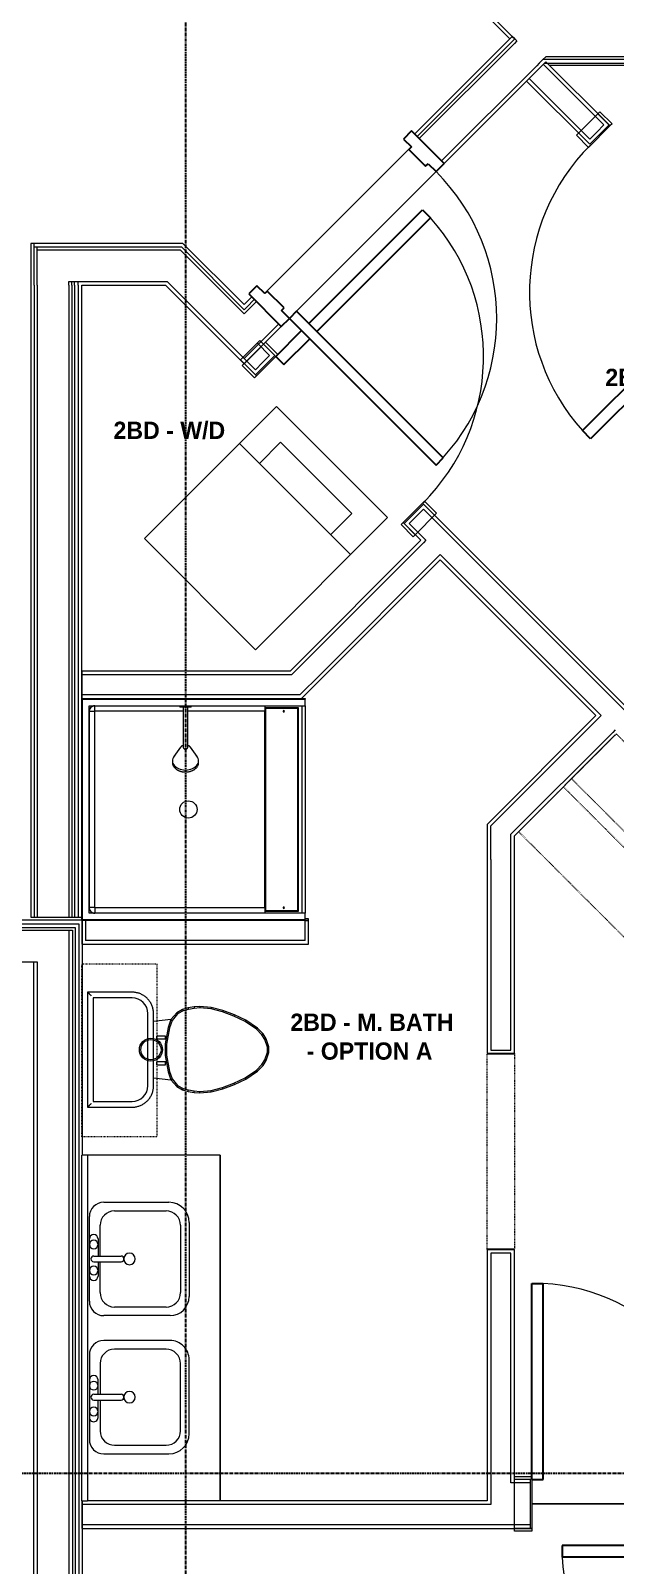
# Model space of a CAD drawing. Header units: inches. Extents: x -4093 to -1777, y 9773 to 12264.
# Drawn here: x -2527.2 to -2425.7, y 10151.2 to 10417.6 of the extents above; entities that cross this region are included whole.
import ezdxf

# ---------------------------------------------------------------- set-up
doc = ezdxf.new("R2010")
doc.units = ezdxf.units.IN
doc.header["$MEASUREMENT"] = 0
for name, pattern in [('Dash', [0.25, 0.125, -0.125]), ('Grid Line 1_2_', [0.875, 0.5, -0.125, 0.125, -0.125]), ('Overhead', [0.15625, 0.09375, -0.0625])]:
    doc.linetypes.add(name, pattern=pattern)
for name, color, linetype, lineweight in [('0-1', 7, 'Continuous', 5), ('0-2', 7, 'Continuous', 9), ('0-3', 8, 'Continuous', 9), ('A-AREA-IDEN', 2, 'Continuous', 9), ('A-DETL-MEDM-1', 10, 'Continuous', 30), ('A-DETL-MEDM-2', 33, 'Overhead', 9), ('A-DOOR-1', 7, 'Continuous', 9), ('A-DOOR-2', 10, 'Continuous', 30), ('A-DOOR-FRAM-1', 10, 'Continuous', 30), ('A-FLOR-1', 7, 'Continuous', 9), ('A-FLOR-2', 192, 'Continuous', 9), ('A-WALL-1', 7, 'Continuous', 9), ('A-WALL-2', 250, 'Continuous', 18), ('I-WALL-1', 7, 'Continuous', 9), ('P-SANR-FIXT-1', 7, 'Continuous', 9), ('Q-CASE-1', 7, 'Continuous', 9), ('Q-CASE-2', 7, 'Dash', 9), ('Q-CASE-HDLN-1', 7, 'Dash', 9), ('S-GRID-1', 1, 'Grid Line 1_2_', 30)]:
    doc.layers.add(name, color=color, linetype=linetype, lineweight=lineweight)
doc.styles.add('Century Gothic_B', font='GOTHICB.TTF', dxfattribs={"height": 3})

# ---------------------------------------------------------------- blocks, each defined once
blk = doc.blocks.new('Door-Opening - CLEAR OPENING - 34_ x 80_-3928451-BACKGROUND - 2ND FLOOR')
at = {"layer": 'A-DETL-MEDM-1'}
for p, q in [((-17.32, -2.38), (-17.32, 2.37)), ((16.68, 2.37), (16.68, -2.38))]:
    blk.add_line(p, q, dxfattribs=at)
at = {"layer": 'A-DETL-MEDM-2'}
for p, q in [((-17.32, 2.37), (16.68, 2.37)), ((16.68, -2.38), (-17.32, -2.38))]:
    blk.add_line(p, q, dxfattribs=at)
blk = doc.blocks.new('OD_CW_Closet - OD_CW_Closet-3810373-BACKGROUND - 2ND FLOOR')
at = {"layer": 'Q-CASE-HDLN-1'}
for p, q in [((87.24, 24), (0.74, 24)), ((0.74, 24), (0.74, 0)), ((87.24, 0), (87.24, 24)), ((0.74, 13), (87.24, 13)), ((0.74, 11), (87.24, 11)), ((0.74, 0), (87.24, 0))]:
    blk.add_line(p, q, dxfattribs=at)
blk = doc.blocks.new('SWING - SINGLE - FLUSH - SWING - FLUSH - 3-0 x 6-8 - PASSAGE-4346077-BACKGROUND - 2ND FLOOR')
at = {"layer": 'A-DOOR-1'}
for p, q in [((-21, 2.37), (-21, 2.87)), ((-21, 2.87), (-18, 2.87)), ((-18, 2.87), (-18, 2.37)), ((18, 2.37), (18, 2.87)), ((18, 2.87), (21, 2.87)), ((21, 2.87), (21, 2.37)), ((-21, 2.37), (-18, 2.37)), ((-21, -2.88), (-21, 2.37)), ((-18, 2.37), (-21, 2.37)), ((-18, 2.37), (-18, -2.88)), ((18, 2.37), (21, 2.37)), ((18, -2.88), (18, 2.37)), ((21, 2.37), (18, 2.37)), ((21, 2.37), (21, -2.88)), ((-18, -2.88), (-21, -2.88)), ((21, -2.88), (18, -2.88))]:
    blk.add_line(p, q, dxfattribs=at)
blk.add_arc((18, -2.38), 36.07, 180, 266.8211, dxfattribs=at)
at = {"layer": 'A-DOOR-2'}
for p, q in [((16, -2.38), (16, -8.73)), ((18, -2.38), (16, -2.38)), ((18, -2.38), (18, -8.73)), ((16, -10.48), (16, -38.39)), ((18, -10.48), (18, -38.39)), ((18, -38.39), (16, -38.39))]:
    blk.add_line(p, q, dxfattribs=at)
blk = doc.blocks.new('SWING - SINGLE - FLUSH - SWING - FLUSH - 2-10 x 6-8 - PRIVACY-4346078-BACKGROUND - 2ND FLOOR')
at = {"layer": 'A-DOOR-1'}
for p, q in [((-20, 4.25), (-20, 4.75)), ((-20, 4.75), (-17, 4.75)), ((-20, 4.25), (-17, 4.25)), ((-20, -4.75), (-20, 4.25)), ((-17, 4.25), (-20, 4.25)), ((-17, 4.75), (-17, 4.25)), ((-17, 4.25), (-17, -4.75)), ((17, 4.25), (17, 4.75)), ((17, 4.75), (20, 4.75)), ((17, 4.25), (20, 4.25)), ((17, -4.75), (17, 4.25)), ((20, 4.25), (17, 4.25)), ((20, 4.75), (20, 4.25)), ((20, 4.25), (20, -4.75)), ((-17, -4.75), (-20, -4.75)), ((20, -4.75), (17, -4.75))]:
    blk.add_line(p, q, dxfattribs=at)
blk.add_arc((17, -4.25), 34.07, 180, 266.6343, dxfattribs=at)
at = {"layer": 'A-DOOR-2'}
for p, q in [((15, -4.25), (15, -38.26)), ((17, -4.25), (15, -4.25)), ((17, -4.25), (17, -38.26)), ((17, -38.26), (15, -38.26))]:
    blk.add_line(p, q, dxfattribs=at)
blk = doc.blocks.new('M_Sink Vanity-Square - 500 x 440mm-1372835-BACKGROUND - 2ND FLOOR')
at = {"layer": 'P-SANR-FIXT-1'}
for p, q in [((-5.72, 10.23), (7.14, 10.23)), ((-5.22, 8.73), (6.46, 8.73)), ((-9.22, -4.59), (-9.22, 6.73)), ((-7.72, -2.72), (-7.72, 6.23)), ((8.96, 6.23), (8.96, -2.72)), ((10.46, 6.91), (10.46, -4.59)), ((0.12, -6.33), (0.12, -1.59)), ((1.12, -6.33), (1.12, -1.59)), ((0.12, -5.22), (-5.22, -5.22)), ((6.46, -5.22), (1.12, -5.22)), ((7.96, -7.09), (-6.72, -7.09)), ((-2.88, -5.59), (0.12, -5.59)), ((3.62, -7.09), (-2.88, -7.09)), ((1.12, -5.59), (3.62, -5.59))]:
    blk.add_line(p, q, dxfattribs=at)
for centre, radius, start, end in [((-5.72, 6.73), 3.5, 90, 180), ((-5.22, 6.23), 2.5, 90, 180), ((6.46, 6.23), 2.5, 360, 90), ((7.14, 6.91), 3.32, 360, 90), ((0.62, -0.13), 1, 360, 180), ((0.62, -0.13), 1, 180, 0), ((0.62, -1.59), 0.5, 360, 180), ((-6.72, -4.59), 2.5, 180, 270), ((-5.22, -2.72), 2.5, 180, 270), ((6.46, -2.72), 2.5, 270, 360), ((7.96, -4.59), 2.5, 270, 0), ((-2.88, -6.34), 0.75, 90, 270), ((-1.88, -6.34), 0.75, 360, 180), ((-1.88, -6.34), 0.75, 180, 0), ((0.62, -6.33), 0.5, 180, 0), ((2.62, -6.34), 0.75, 0, 180), ((2.62, -6.34), 0.75, 180, 0), ((3.62, -6.34), 0.75, 270, 90)]:
    blk.add_arc(centre, radius, start, end, dxfattribs=at)
blk = doc.blocks.new('Toilet-Domestic-3D - Toilet-Domestic-3D-V35-BACKGROUND - 2ND FLOOR')
at = {"layer": 'P-SANR-FIXT-1'}
for p, q in [((-9.98, 19.48), (-9.98, 11.75)), ((9.98, 19.48), (-9.98, 19.48)), ((-9.86, 19.36), (-9.98, 19.48)), ((9.98, 19.48), (9.86, 19.36)), ((9.98, 11.75), (9.98, 19.48)), ((9, 18.5), (-9, 18.5)), ((-9, 18.5), (-9, 11.75)), ((-9, 18.5), (-9, 11.75)), ((9, 18.5), (-9, 18.5)), ((9, 11.75), (9, 18.5)), ((9, 11.75), (9, 18.5)), ((-6.25, 9), (6.25, 9)), ((-6.25, 9), (6.25, 9)), ((-6.25, 8.02), (6.25, 8.02)), ((-4.86, 8.02), (-5.21, 5)), ((5.21, 5), (4.86, 8.02)), ((-3.84, 5.5), (-5.21, 5)), ((-1, 6), (-3.84, 5.5)), ((-3.84, 5.5), (-3.77, 5.26)), ((-0.98, 5.75), (-3.77, 5.26)), ((-1, 6), (-0.98, 5.75)), ((1, 6), (-1, 6)), ((0.98, 5.75), (-0.98, 5.75)), ((1, 6), (0.98, 5.75)), ((3.77, 5.26), (0.98, 5.75)), ((3.84, 5.5), (1, 6)), ((3.84, 5.5), (3.77, 5.26)), ((5.21, 5), (3.84, 5.5)), ((-6.97, 3), (-7.24, 2)), ((-6.73, 2.9), (-6.99, 1.95)), ((-6.4, 4), (-6.97, 3)), ((-6.97, 3), (-6.73, 2.9)), ((-6.21, 3.84), (-6.73, 2.9)), ((-5.21, 5), (-6.4, 4)), ((-6.21, 3.84), (-6.4, 4)), ((-5.08, 4.78), (-6.21, 3.84)), ((-5.21, 5), (-5.08, 4.78)), ((-3.77, 5.26), (-5.08, 4.78)), ((5.08, 4.78), (3.77, 5.26)), ((5.21, 5), (5.08, 4.78)), ((6.21, 3.84), (5.08, 4.78)), ((6.4, 4), (5.21, 5)), ((6.4, 4), (6.21, 3.84)), ((6.73, 2.9), (6.21, 3.84)), ((6.97, 3), (6.4, 4)), ((6.97, 3), (6.73, 2.9)), ((6.99, 1.95), (6.73, 2.9)), ((7.24, 2), (6.97, 3)), ((-7.41, 1), (-7.5, 0)), ((-7.24, 2), (-7.41, 1)), ((-7.41, 1), (-7.16, 0.96)), ((-7.16, 0.96), (-7.25, 0)), ((-7.24, 2), (-6.99, 1.95)), ((-6.99, 1.95), (-7.16, 0.96)), ((7.24, 2), (6.99, 1.95)), ((7.16, 0.96), (6.99, 1.95)), ((7.41, 1), (7.16, 0.96)), ((7.25, 0), (7.16, 0.96)), ((7.41, 1), (7.24, 2)), ((7.5, 0), (7.25, 0)), ((7.5, 0), (7.41, 1)), ((-7.5, 0), (-7.25, 0)), ((-7.5, 0), (-7.33, -1.99)), ((-7.33, -1.99), (-7.08, -1.95)), ((-7.33, -1.99), (-6.79, -4)), ((-7.25, 0), (-7.08, -1.95)), ((-7.08, -1.95), (-6.55, -3.92)), ((6.55, -3.92), (7.08, -1.95)), ((6.79, -4), (7.33, -1.99)), ((7.08, -1.95), (7.25, 0)), ((7.33, -1.99), (7.08, -1.95)), ((7.33, -1.99), (7.5, 0)), ((-6.79, -4), (-6.55, -3.92)), ((-6.79, -4), (-6.06, -6)), ((-6.55, -3.92), (-5.83, -5.9)), ((5.83, -5.9), (6.55, -3.92)), ((6.06, -6), (6.79, -4)), ((6.79, -4), (6.55, -3.92)), ((-6.06, -6), (-5.83, -5.9)), ((-6.06, -6), (-5.13, -8)), ((-5.83, -5.9), (-4.91, -7.88)), ((-5.13, -8), (-4.91, -7.88)), ((-4.91, -7.88), (-3.55, -9.84)), ((3.55, -9.84), (4.91, -7.88)), ((4.91, -7.88), (5.83, -5.9)), ((5.13, -8), (4.91, -7.88)), ((5.13, -8), (6.06, -6)), ((6.06, -6), (5.83, -5.9)), ((-5.13, -8), (-3.74, -10)), ((-3.74, -10), (-3.55, -9.84)), ((-3.74, -10), (-2.74, -11)), ((-3.55, -9.84), (-2.59, -10.8)), ((2.59, -10.8), (3.55, -9.84)), ((2.74, -11), (3.74, -10)), ((3.74, -10), (3.55, -9.84)), ((3.74, -10), (5.13, -8)), ((-2.74, -11), (-2.59, -10.8)), ((-2.74, -11), (-1.87, -11.5)), ((-2.59, -10.8), (-1.77, -11.27)), ((-1.87, -11.5), (-1.77, -11.27)), ((-1.87, -11.5), (-0.5, -12)), ((-1.77, -11.27), (-0.46, -11.75)), ((-0.5, -12), (-0.46, -11.75)), ((-0.5, -12), (0.5, -12)), ((-0.46, -11.75), (0.46, -11.75)), ((0.46, -11.75), (1.77, -11.27)), ((0.5, -12), (0.46, -11.75)), ((0.5, -12), (1.87, -11.5)), ((1.77, -11.27), (2.59, -10.8)), ((1.87, -11.5), (1.77, -11.27)), ((1.87, -11.5), (2.74, -11)), ((2.74, -11), (2.59, -10.8))]:
    blk.add_line(p, q, dxfattribs=at)
at = {"layer": 'P-SANR-FIXT-1', "flags": 128}
for points in [[(-9.98, 11.75), (-9.97, 11.6), (-9.97, 11.45), (-9.95, 11.3), (-9.93, 11.16), (-9.9, 11.01), (-9.87, 10.86), (-9.83, 10.72), (-9.79, 10.58), (-9.74, 10.44), (-9.68, 10.3), (-9.62, 10.16), (-9.56, 10.03), (-9.48, 9.9), (-9.41, 9.77), (-9.33, 9.65), (-9.24, 9.52), (-9.15, 9.41), (-9.05, 9.29), (-8.95, 9.18), (-8.85, 9.08), (-8.74, 8.97), (-8.62, 8.88), (-8.51, 8.78), (-8.39, 8.7), (-8.26, 8.61), (-8.14, 8.54), (-8.01, 8.46), (-7.87, 8.4), (-7.74, 8.33), (-7.6, 8.28), (-7.46, 8.22), (-7.32, 8.18), (-7.17, 8.14), (-7.03, 8.11), (-6.88, 8.08), (-6.74, 8.05), (-6.59, 8.04), (-6.44, 8.03), (-6.29, 8.02), (-6.25, 8.02)], [(6.25, 8.02), (6.4, 8.03), (6.55, 8.03), (6.7, 8.05), (6.84, 8.07), (6.99, 8.1), (7.14, 8.13), (7.28, 8.17), (7.42, 8.21), (7.56, 8.26), (7.7, 8.32), (7.84, 8.38), (7.97, 8.44), (8.1, 8.52), (8.23, 8.59), (8.35, 8.67), (8.48, 8.76), (8.59, 8.85), (8.71, 8.95), (8.82, 9.05), (8.92, 9.15), (9.03, 9.26), (9.12, 9.38), (9.22, 9.49), (9.3, 9.61), (9.39, 9.74), (9.46, 9.86), (9.54, 9.99), (9.6, 10.13), (9.67, 10.26), (9.72, 10.4), (9.78, 10.54), (9.82, 10.68), (9.86, 10.83), (9.89, 10.97), (9.92, 11.12), (9.95, 11.26), (9.96, 11.41), (9.97, 11.56), (9.98, 11.71), (9.98, 11.75)]]:
    blk.add_lwpolyline(points, dxfattribs=at)
at = {"layer": 'P-SANR-FIXT-1'}
for radius in [2, 1.75]:
    blk.add_circle((0, 8.48), radius, dxfattribs=at)
for centre, start, end in [((-6.25, 11.75), 180, 270), ((-6.25, 11.75), 180, 270), ((6.25, 11.75), 270, 360), ((6.25, 11.75), 270, 360)]:
    blk.add_arc(centre, 2.75, start, end, dxfattribs=at)
for points in [[(-9.98, 19.48), (-9.98, 19.48), (-9.98, 19.48), (-9.98, 19.48)], [(9.98, 19.48), (9.98, 19.48), (9.98, 19.48), (9.98, 19.48)]]:
    blk.add_open_spline(points, degree=3, dxfattribs=at)
for points, knots in [([(-9.37, 18.87), (-9.41, 18.91), (-9.47, 18.97), (-9.55, 19.05), (-9.6, 19.1), (-9.66, 19.16), (-9.71, 19.21), (-9.75, 19.25), (-9.78, 19.28), (-9.8, 19.3), (-9.82, 19.32), (-9.85, 19.35), (-9.86, 19.36), (-9.86, 19.36)], [0, 0, 0, 0, 0.166667, 0.25, 0.333333, 0.416667, 0.5, 0.583333, 0.666667, 0.708333, 0.75, 0.833333, 1, 1, 1, 1]), ([(9.86, 19.36), (9.86, 19.36), (9.85, 19.35), (9.82, 19.32), (9.8, 19.3), (9.78, 19.28), (9.75, 19.25), (9.71, 19.21), (9.66, 19.16), (9.6, 19.1), (9.55, 19.05), (9.47, 18.97), (9.41, 18.91), (9.37, 18.87)], [-1, -1, -1, -1, -0.833333, -0.75, -0.708333, -0.666667, -0.583333, -0.5, -0.416667, -0.333333, -0.25, -0.166667, 0, 0, 0, 0])]:
    blk.add_open_spline(points, degree=3, knots=knots, dxfattribs=at)
blk = doc.blocks.new('Bath Vanity - Bath Vanity 60_-3668790-BACKGROUND - 2ND FLOOR')
at = {"layer": 'Q-CASE-1'}
for p, q in [((30.74, 24), (-29.26, 24)), ((-29.26, 24), (-29.26, 1))]:
    blk.add_line(p, q, dxfattribs=at)
blk = doc.blocks.new('BATHROOM MIRROR - BATHROOM MIRROR  60_-3802719-BACKGROUND - 2ND FLOOR')
at = {"layer": 'Q-CASE-1'}
for p, q in [((-29.26, -23), (30.74, -23)), ((-29.26, -23), (-29.26, -24)), ((30.74, -24), (30.74, -23)), ((30.74, -24), (-29.26, -24))]:
    blk.add_line(p, q, dxfattribs=at)
blk = doc.blocks.new('300 Series Wall Hung Cabinet_326 - 30_-2909953-BACKGROUND - 2ND FLOOR')
at = {"layer": 'Q-CASE-1'}
for p, q in [((-2.01, 14.69), (-2.5, 14.69)), ((-2.5, 14.69), (-2.5, 13.19)), ((-2.01, 13.19), (-2.01, 14.69)), ((2.49, 14.69), (2, 14.69)), ((2, 14.69), (2, 13.19)), ((2.49, 13.19), (2.49, 14.69)), ((-2.01, 13.19), (-2.5, 13.19)), ((2.49, 13.19), (2, 13.19))]:
    blk.add_line(p, q, dxfattribs=at)
at = {"layer": 'Q-CASE-2'}
for p, q in [((-15, 0.19), (-15, 13.19)), ((-15, 13.19), (15, 13.19)), ((15, 13.19), (15, 0.19)), ((15, 0.19), (-15, 0.19))]:
    blk.add_line(p, q, dxfattribs=at)
blk = doc.blocks.new('M_Sink Vanity-Square - 500 x 440mm-1352614-BACKGROUND - 2ND FLOOR')
at = {"layer": 'P-SANR-FIXT-1'}
for p, q in [((7.96, 7.09), (-6.72, 7.09)), ((3.62, 7.09), (-2.88, 7.09)), ((-2.88, 5.59), (0.12, 5.59)), ((0.12, 6.33), (0.12, 1.59)), ((1.12, 6.33), (1.12, 1.59)), ((1.12, 5.59), (3.62, 5.59)), ((-9.22, 4.59), (-9.22, -6.73)), ((-7.72, 2.72), (-7.72, -6.23)), ((0.12, 5.22), (-5.22, 5.22)), ((6.46, 5.22), (1.12, 5.22)), ((8.96, -6.23), (8.96, 2.72)), ((10.46, -6.91), (10.46, 4.59)), ((-5.72, -10.23), (7.14, -10.23)), ((-5.22, -8.73), (6.46, -8.73))]:
    blk.add_line(p, q, dxfattribs=at)
for centre, radius, start, end in [((-6.72, 4.59), 2.5, 90, 180), ((-2.88, 6.34), 0.75, 90, 270), ((-1.88, 6.34), 0.75, 360, 180), ((-1.88, 6.34), 0.75, 180, 0), ((0.62, 6.33), 0.5, 360, 180), ((2.62, 6.34), 0.75, 360, 180), ((2.62, 6.34), 0.75, 180, 360), ((3.62, 6.34), 0.75, 270, 90), ((7.96, 4.59), 2.5, 360, 90), ((-5.22, 2.72), 2.5, 90, 180), ((6.46, 2.72), 2.5, 0, 90), ((0.62, 0.13), 1, 360, 180), ((0.62, 0.13), 1, 180, 0), ((0.62, 1.59), 0.5, 180, 0), ((-5.72, -6.73), 3.5, 180, 270), ((-5.22, -6.23), 2.5, 180, 270), ((6.46, -6.23), 2.5, 270, 0), ((7.14, -6.91), 3.32, 270, 0)]:
    blk.add_arc(centre, radius, start, end, dxfattribs=at)
blk = doc.blocks.new('Stacked Washer and Dryer - 26_x25_ - Private-1352637-BACKGROUND - 2ND FLOOR')
at = {"layer": 'P-SANR-FIXT-1'}
for p, q in [((0, 13.625), (32.4375, 13.625)), ((0, 13.625), (0, -13.625)), ((23.34375, 13.625), (23.34375, -13.625)), ((32.4375, 13.625), (32.4375, -13.625)), ((23.34375, 8.75), (28.53125, 8.75)), ((28.53125, 8.75), (28.53125, -8.75)), ((28.53125, -8.75), (23.34375, -8.75)), ((32.4375, -13.625), (0, -13.625))]:
    blk.add_line(p, q, dxfattribs=at)
blk = doc.blocks.new('SWING - SINGLE - FLUSH - SWING - FLUSH - 3-0 x 6-8 - PASSAGE-4346075-BACKGROUND - 2ND FLOOR')
at = {"layer": 'A-DOOR-1'}
for p, q in [((-21, 2.37), (-21, 2.87)), ((-21, 2.87), (-18, 2.87)), ((-18, 2.87), (-18, 2.37)), ((18, 2.37), (18, 2.87)), ((18, 2.87), (21, 2.87)), ((21, 2.87), (21, 2.37)), ((-21, 2.37), (-18, 2.37)), ((-21, -2.88), (-21, 2.37)), ((-18, 2.37), (-21, 2.37)), ((-18, 2.37), (-18, -2.88)), ((18, 2.37), (21, 2.37)), ((18, -2.88), (18, 2.37)), ((21, 2.37), (18, 2.37)), ((21, 2.37), (21, -2.88)), ((-18, -2.88), (-21, -2.88)), ((21, -2.88), (18, -2.88))]:
    blk.add_line(p, q, dxfattribs=at)
blk.add_arc((18, -2.38), 36.07, 180, 266.8211, dxfattribs=at)
at = {"layer": 'A-DOOR-2'}
for p, q in [((16, -2.38), (16, -38.39)), ((18, -2.38), (16, -2.38)), ((18, -2.38), (18, -38.39)), ((18, -38.39), (16, -38.39))]:
    blk.add_line(p, q, dxfattribs=at)
blk = doc.blocks.new('SWING - SINGLE - FLUSH - SWING - FLUSH - 2-10 x 6-8 - PRIVACY-4346066-BACKGROUND - 2ND FLOOR')
at = {"layer": 'A-DOOR-1'}
for p, q in [((-17, 2.87), (-20, 2.87)), ((-20, 2.87), (-20, -2.38)), ((-17, -2.38), (-17, 2.87)), ((20, 2.87), (17, 2.87)), ((17, 2.87), (17, -2.38)), ((20, -2.38), (20, 2.87)), ((-20, -2.38), (-17, -2.38)), ((-17, -2.38), (-20, -2.38)), ((-20, -2.38), (-20, -2.88)), ((-17, -2.88), (-17, -2.38)), ((17, -2.38), (20, -2.38)), ((20, -2.38), (17, -2.38)), ((17, -2.38), (17, -2.88)), ((20, -2.88), (20, -2.38)), ((-20, -2.88), (-17, -2.88)), ((17, -2.88), (20, -2.88))]:
    blk.add_line(p, q, dxfattribs=at)
blk.add_arc((17, 2.37), 34.07, 93.3657, 180, dxfattribs=at)
at = {"layer": 'A-DOOR-2'}
for p, q in [((15, 2.37), (15, 36.38)), ((17, 36.38), (15, 36.38)), ((17, 2.37), (17, 36.38)), ((17, 2.37), (15, 2.37))]:
    blk.add_line(p, q, dxfattribs=at)
blk = doc.blocks.new('The Shower - The Shower-4050272-BACKGROUND - 2ND FLOOR')
at = {"layer": 'P-SANR-FIXT-1'}
for p, q in [((0, -0.5), (38.5, -0.5)), ((0, -39.25), (0, -0.5)), ((0.12, -39.25), (0.12, -0.63)), ((0.12, -0.63), (38.38, -0.63)), ((1.25, -39.25), (1.25, -1.75)), ((1.25, -1.75), (37.25, -1.75)), ((1.3, -2.43), (1.28, -2.51)), ((1.38, -2.26), (1.37, -2.28)), ((1.42, -2.2), (1.4, -2.23)), ((1.58, -2.01), (1.51, -2.08)), ((1.73, -1.9), (1.7, -1.92)), ((2.01, -1.78), (1.93, -1.8)), ((2.25, -1.77), (2.25, -1.75)), ((36.25, -1.77), (2.25, -1.77)), ((36.25, -1.77), (36.25, -1.75)), ((36.57, -1.8), (36.49, -1.78)), ((36.8, -1.92), (36.77, -1.9)), ((36.99, -2.08), (36.92, -2.01)), ((37.1, -2.23), (37.08, -2.2)), ((37.13, -2.28), (37.12, -2.26)), ((37.22, -2.51), (37.2, -2.43)), ((37.25, -1.75), (37.25, -17.52)), ((38.38, -0.63), (38.38, -39.25)), ((38.5, -0.5), (38.5, -39.25)), ((2.2, -32.27), (2.2, -2.75)), ((36.25, -2.7), (2.25, -2.7)), ((36.3, -18.11), (36.3, -2.75)), ((36.3, -32.27), (36.3, -18.89)), ((37.25, -19.48), (37.25, -39.25)), ((1.62, -32.27), (1.62, -38.13)), ((36.75, -32.38), (1.75, -32.38)), ((1.75, -32.38), (1.75, -38)), ((2.2, -32.27), (36.3, -32.27)), ((36.75, -38), (36.75, -32.38)), ((36.88, -38.13), (36.88, -32.27)), ((0.12, -39.25), (0, -39.25)), ((0.12, -39.25), (1.25, -39.25)), ((1.25, -38.75), (37.25, -38.75)), ((1.25, -39.25), (1.25, -38.75)), ((37.25, -39.25), (1.25, -39.25)), ((1.62, -38.13), (36.88, -38.13)), ((1.75, -38), (36.75, -38)), ((37.25, -38.75), (37.25, -39.25)), ((37.25, -39.25), (38.38, -39.25)), ((38.5, -39.25), (38.38, -39.25))]:
    blk.add_line(p, q, dxfattribs=at)
blk.add_circle((19.25, -19), 1.5, dxfattribs=at)
for centre, radius, start, end in [((2.25, -2.75), 1, 90, 180), ((36.25, -2.75), 1, 0, 90), ((2.2, -35.56), 0.125, 0, 180), ((2.2, -35.56), 0.125, 180, 0), ((36.3, -35.56), 0.125, 0, 180), ((36.3, -35.56), 0.125, 180, 0)]:
    blk.add_arc(centre, radius, start, end, dxfattribs=at)
for centre, start_param, end_param in [((2.2, -32.28), 1.570796, 3.141593), ((36.3, -32.28), 0, 1.570796)]:
    blk.add_ellipse(centre, major_axis=(0.95, 0), ratio=0.019505, start_param=start_param, end_param=end_param, dxfattribs=at)
for points, knots in [([(2.25, -1.77), (2.18, -1.77), (2.05, -1.78), (1.8, -1.86), (1.52, -2.04), (1.34, -2.32), (1.26, -2.57), (1.25, -2.7), (1.25, -2.77)], [0, 0, 0, 0, 0.125, 0.25, 0.5, 0.75, 0.875, 1, 1, 1, 1]), ([(1.38, -2.25), (1.41, -2.21), (1.47, -2.12), (1.54, -2.04), (1.59, -2)], [-0.6665731, -0.6665731, -0.6665731, -0.6665731, -0.5714286, -0.4611793, -0.4611793, -0.4611793, -0.4611793]), ([(1.75, -1.88), (1.77, -1.87), (1.86, -1.82), (2.03, -1.77), (2.17, -1.75), (2.25, -1.75)], [-0.3333068, -0.3333068, -0.3333068, -0.3333068, -0.2857143, -0.1428571, 0, 0, 0, 0]), ([(36.25, -1.75), (36.31, -1.75), (36.42, -1.76), (36.59, -1.8), (36.7, -1.85), (36.75, -1.88)], [-1, -1, -1, -1, -0.8928571, -0.7857143, -0.6666667, -0.6666667, -0.6666667, -0.6666667]), ([(37.25, -2.77), (37.25, -2.7), (37.24, -2.57), (37.16, -2.32), (36.98, -2.04), (36.7, -1.86), (36.45, -1.78), (36.32, -1.77), (36.25, -1.77)], [0, 0, 0, 0, 0.125, 0.25, 0.5, 0.75, 0.875, 1, 1, 1, 1]), ([(36.75, -1.88), (36.79, -1.91), (36.89, -1.97), (36.97, -2.05), (37.01, -2.1)], [-0.6665731, -0.6665731, -0.6665731, -0.6665731, -0.5714286, -0.4475924, -0.4475924, -0.4475924, -0.4475924]), ([(37.12, -2.25), (37.13, -2.27), (37.16, -2.33), (37.18, -2.38), (37.19, -2.42)], [-0.3333068, -0.3333068, -0.3333068, -0.3333068, -0.2857143, -0.2174647, -0.2174647, -0.2174647, -0.2174647]), ([(2.25, -2.7), (2.24, -2.7), (2.24, -2.7), (2.23, -2.7), (2.22, -2.71), (2.22, -2.71), (2.21, -2.72), (2.21, -2.73), (2.2, -2.74), (2.2, -2.74), (2.2, -2.75), (2.2, -2.75)], [-1, -1, -1, -1, -0.833333, -0.75, -0.666667, -0.583333, -0.416667, -0.333333, -0.208333, -0.083333, 0, 0, 0, 0]), ([(36.3, -2.75), (36.3, -2.74), (36.3, -2.74), (36.3, -2.73), (36.29, -2.72), (36.29, -2.72), (36.28, -2.71), (36.27, -2.71), (36.26, -2.7), (36.26, -2.7), (36.25, -2.7), (36.25, -2.7)], [-1, -1, -1, -1, -0.833333, -0.75, -0.666667, -0.583333, -0.416667, -0.333333, -0.208333, -0.083333, 0, 0, 0, 0])]:
    blk.add_open_spline(points, degree=3, knots=knots, dxfattribs=at)
for points in [[(1.35, -2.32), (1.36, -2.3), (1.37, -2.27), (1.38, -2.25)], [(1.63, -1.97), (1.67, -1.94), (1.71, -1.91), (1.75, -1.88)], [(2.25, -2.7), (2.25, -2.62), (2.25, -2.45), (2.25, -2.22), (2.25, -2.03), (2.25, -1.88), (2.25, -1.82), (2.25, -1.8)], [(36.25, -2.7), (36.25, -2.62), (36.25, -2.45), (36.25, -2.22), (36.25, -2.03), (36.25, -1.88), (36.25, -1.82), (36.25, -1.8)], [(37.04, -2.14), (37.07, -2.18), (37.09, -2.21), (37.12, -2.25)], [(1.25, -2.75), (1.25, -2.74), (1.25, -2.72), (1.25, -2.71)], [(2.2, -2.75), (2.12, -2.75), (1.95, -2.75), (1.72, -2.75), (1.52, -2.76), (1.37, -2.76), (1.27, -2.76), (1.25, -2.77), (1.25, -2.77)], [(36.3, -2.75), (36.38, -2.75), (36.55, -2.75), (36.78, -2.75), (36.98, -2.76), (37.13, -2.76), (37.23, -2.76), (37.25, -2.77), (37.25, -2.77)], [(37.25, -2.67), (37.25, -2.7), (37.25, -2.72), (37.25, -2.75)]]:
    blk.add_open_spline(points, degree=3, dxfattribs=at)
blk = doc.blocks.new('Shower Head - Shower Head-V86-BACKGROUND - 2ND FLOOR')
at = {"layer": 'P-SANR-FIXT-1'}
for p, q in [((-2.28, 9.81), (-2.28, 9.54)), ((-2.02, 8.78), (-0.84, 7.19)), ((0.84, 7.19), (2.02, 8.78)), ((2.28, 9.54), (2.28, 9.81)), ((-0.39, 7.27), (-0.39, 6.01)), ((0.39, 6.01), (0.39, 7.27)), ((-0.98, 0.26), (-0.98, 0)), ((-0.98, 0.26), (0.98, 0.26)), ((-0.39, 1), (-0.39, 0.26)), ((0.39, 0.26), (0.39, 1)), ((0.98, 0), (0.98, 0.26)), ((0.98, 0), (-0.98, 0))]:
    blk.add_line(p, q, dxfattribs=at)
at = {"layer": 'P-SANR-FIXT-1', "flags": 128}
for points in [[(0, 11.49), (-0.09, 11.49), (-0.18, 11.48), (-0.27, 11.48), (-0.35, 11.47), (-0.44, 11.46), (-0.53, 11.44), (-0.62, 11.43), (-0.7, 11.41), (-0.79, 11.39), (-0.87, 11.36), (-0.95, 11.34), (-1.03, 11.31), (-1.11, 11.28), (-1.19, 11.25), (-1.26, 11.21), (-1.34, 11.17), (-1.41, 11.13), (-1.48, 11.09), (-1.55, 11.05), (-1.61, 11), (-1.68, 10.95), (-1.74, 10.9), (-1.8, 10.85), (-1.85, 10.8), (-1.9, 10.74), (-1.95, 10.69), (-2, 10.63), (-2.04, 10.57), (-2.08, 10.51), (-2.12, 10.44), (-2.15, 10.38), (-2.18, 10.31), (-2.21, 10.25), (-2.23, 10.18), (-2.25, 10.11), (-2.26, 10.04), (-2.27, 9.97), (-2.28, 9.9), (-2.28, 9.83), (-2.28, 9.81)], [(2.28, 9.81), (2.28, 9.88), (2.28, 9.95), (2.27, 10.02), (2.25, 10.09), (2.24, 10.16), (2.21, 10.23), (2.19, 10.3), (2.16, 10.36), (2.13, 10.43), (2.09, 10.49), (2.05, 10.55), (2.01, 10.61), (1.97, 10.67), (1.92, 10.73), (1.86, 10.79), (1.81, 10.84), (1.75, 10.89), (1.69, 10.94), (1.63, 10.99), (1.57, 11.04), (1.5, 11.08), (1.43, 11.12), (1.36, 11.16), (1.28, 11.2), (1.21, 11.24), (1.13, 11.27), (1.05, 11.3), (0.97, 11.33), (0.89, 11.36), (0.81, 11.38), (0.72, 11.4), (0.64, 11.42), (0.55, 11.44), (0.47, 11.45), (0.38, 11.46), (0.29, 11.47), (0.2, 11.48), (0.11, 11.49), (0.02, 11.49), (0, 11.49)], [(-0.84, 7.19), (-0.81, 7.16), (-0.79, 7.13), (-0.76, 7.1), (-0.73, 7.08), (-0.7, 7.05), (-0.68, 7.03), (-0.65, 7.01), (-0.62, 6.98), (-0.59, 6.97), (-0.56, 6.95), (-0.53, 6.93), (-0.49, 6.91), (-0.46, 6.9), (-0.43, 6.89), (-0.4, 6.87)], [(-0.39, 6.01), (-0.39, 5.81), (-0.39, 5.6), (-0.39, 5.38), (-0.39, 5.15), (-0.39, 4.92), (-0.39, 4.68), (-0.39, 4.43), (-0.39, 4.18), (-0.39, 3.93), (-0.39, 3.67), (-0.39, 3.4), (-0.39, 3.13), (-0.39, 2.86), (-0.39, 2.59), (-0.39, 2.31), (-0.39, 2.03), (-0.39, 1.75), (-0.39, 1.46), (-0.39, 1.18), (-0.39, 1)], [(0.39, 6.87), (0.43, 6.88), (0.46, 6.9), (0.49, 6.91), (0.52, 6.93), (0.55, 6.94), (0.58, 6.96), (0.61, 6.98), (0.64, 7), (0.67, 7.03), (0.7, 7.05), (0.73, 7.07), (0.76, 7.1), (0.78, 7.13), (0.81, 7.16), (0.83, 7.19), (0.84, 7.19)], [(0.39, 1), (0.39, 1.29), (0.39, 1.57), (0.39, 1.85), (0.39, 2.13), (0.39, 2.41), (0.39, 2.69), (0.39, 2.96), (0.39, 3.23), (0.39, 3.5), (0.39, 3.76), (0.39, 4.02), (0.39, 4.27), (0.39, 4.52), (0.39, 4.77), (0.39, 5), (0.39, 5.23), (0.39, 5.46), (0.39, 5.67), (0.39, 5.88), (0.39, 6.01)]]:
    blk.add_lwpolyline(points, dxfattribs=at)
at = {"layer": 'P-SANR-FIXT-1'}
for centre, major_axis, start_param, end_param in [((0, 9.54), (-2.28, 0), 4.712389, 6.956384), ((0, 9.54), (2.28, 0), 5.609987, 7.853982), ((0, 7.27), (-0.394, 0), 5.658833, 6.283185), ((0, 7.27), (0.394, 0), 1.570796, 2.477732), ((0, 7.27), (0.394, 0), 0.663861, 1.570796), ((0, 7.27), (0.394, 0), 0, 0.624353)]:
    blk.add_ellipse(centre, major_axis=major_axis, ratio=0.707107, start_param=start_param, end_param=end_param, dxfattribs=at)
blk = doc.blocks.new('CTR - 1st Phase - Unit Layouts_rvt-1-BACKGROUND - 2ND FLOOR')
at = {"layer": 'A-FLOR-1'}
for p, q in [((-2378.6, 10411.54), (-2437.18, 10411.54)), ((-2456.87, 10393.1), (-2481.09, 10368.88)), ((-2494.37, 10222.41), (-2494.37, 10162.41)), ((-2440.25, 10161.91), (-2406.25, 10161.91)), ((-2406.25, 10161.91), (-2440.25, 10161.91))]:
    blk.add_line(p, q, dxfattribs=at)
at = {"layer": 'A-WALL-1'}
for p, q in [((-2437.8, 10412.17), (-2441.16, 10408.81)), ((-2426.84, 10401.21), (-2437.8, 10412.17)), ((-2441.16, 10408.81), (-2430.2, 10397.85)), ((-2430.2, 10397.85), (-2426.84, 10401.21)), ((-2487.45, 10363.78), (-2490.81, 10360.42)), ((-2484.88, 10361.2), (-2487.45, 10363.78)), ((-2490.81, 10360.42), (-2488.24, 10357.84)), ((-2488.24, 10357.84), (-2484.88, 10361.2)), ((-2459.07, 10335.39), (-2462.43, 10332.03)), ((-2365, 10241.32), (-2459.07, 10335.39)), ((-2462.43, 10332.03), (-2459.51, 10329.12)), ((-2459.51, 10329.12), (-2482.22, 10306.41)), ((-2475.5, 10306.41), (-2456.15, 10325.76)), ((-2456.15, 10325.76), (-2429.11, 10298.71)), ((-2482.22, 10306.41), (-2518.37, 10306.41)), ((-2518.37, 10306.41), (-2518.37, 10301.66)), ((-2479.62, 10302.29), (-2475.5, 10306.41)), ((-2480.25, 10301.66), (-2479.62, 10302.29)), ((-2429.11, 10298.71), (-2448, 10279.82)), ((-2443.25, 10277.85), (-2425.75, 10295.35)), ((-2448, 10279.82), (-2448, 10278.94)), ((-2448, 10278.94), (-2448, 10273.1)), ((-2443.25, 10240.04), (-2443.25, 10277.85)), ((-2448, 10273.1), (-2448, 10240.04)), ((-2518.37, 10263.16), (-2518.37, 10259.66)), ((-2479, 10263.41), (-2479.62, 10263.41)), ((-2479, 10263.16), (-2479, 10263.41)), ((-2479, 10259.66), (-2479, 10263.16)), ((-2518.37, 10259.66), (-2518.37, 10259.04)), ((-2518.37, 10259.04), (-2479, 10259.04)), ((-2479, 10259.04), (-2479, 10259.66)), ((-2448, 10206.04), (-2448, 10162.41)), ((-2443.25, 10166.16), (-2443.25, 10206.04)), ((-2518.37, 10162.41), (-2518.37, 10157.66)), ((-2448, 10162.41), (-2517.37, 10162.41)), ((-2518.37, 10157.66), (-2448, 10157.66)), ((-2448, 10157.66), (-2443.87, 10157.66)), ((-2443.87, 10157.66), (-2443.25, 10157.66))]:
    blk.add_line(p, q, dxfattribs=at)
at = {"layer": 'A-WALL-2'}
for p, q in [((-2427.73, 10401.21), (-2438.24, 10411.72)), ((-2440.72, 10409.25), (-2430.2, 10398.73)), ((-2430.2, 10398.73), (-2428.97, 10399.97)), ((-2428.97, 10399.97), (-2427.73, 10401.21)), ((-2485.76, 10361.2), (-2487.89, 10363.33)), ((-2490.37, 10360.86), (-2488.24, 10358.73)), ((-2488.24, 10358.73), (-2487, 10359.96)), ((-2487, 10359.96), (-2485.76, 10361.2)), ((-2460.31, 10333.27), (-2461.54, 10332.03)), ((-2459.07, 10334.51), (-2460.31, 10333.27)), ((-2365, 10240.44), (-2459.07, 10334.51)), ((-2461.54, 10332.03), (-2458.63, 10329.12)), ((-2481.33, 10306.41), (-2459.07, 10328.68)), ((-2458.63, 10329.12), (-2459.07, 10328.68)), ((-2476.38, 10306.41), (-2456.6, 10326.2)), ((-2456.15, 10326.64), (-2456.6, 10326.2)), ((-2456.15, 10326.64), (-2428.22, 10298.71)), ((-2481.33, 10306.41), (-2481.96, 10305.79)), ((-2476.38, 10306.41), (-2477.01, 10305.79)), ((-2481.96, 10305.79), (-2518.37, 10305.79)), ((-2477.01, 10305.79), (-2480.51, 10302.29)), ((-2480.51, 10302.29), (-2518.37, 10302.29)), ((-2428.22, 10298.71), (-2428.66, 10298.27)), ((-2447.37, 10279.56), (-2428.66, 10298.27)), ((-2443.87, 10278.11), (-2426.19, 10295.8)), ((-2425.75, 10296.24), (-2426.19, 10295.8)), ((-2447.37, 10274.61), (-2447.37, 10279.56)), ((-2443.87, 10277.23), (-2443.87, 10278.11)), ((-2443.87, 10240.66), (-2443.87, 10277.23)), ((-2447.37, 10273.73), (-2447.37, 10274.61)), ((-2447.37, 10273.73), (-2447.37, 10240.66)), ((-2517.75, 10263.16), (-2517.75, 10259.66)), ((-2479.62, 10263.16), (-2479, 10263.16)), ((-2479.62, 10259.66), (-2479.62, 10263.16)), ((-2479, 10263.16), (-2479.62, 10263.16)), ((-2479.62, 10259.66), (-2517.75, 10259.66)), ((-2447.37, 10240.66), (-2445.62, 10240.66)), ((-2445.62, 10240.66), (-2443.87, 10240.66)), ((-2447.37, 10205.41), (-2447.37, 10161.79)), ((-2445.62, 10205.41), (-2447.37, 10205.41)), ((-2443.87, 10205.41), (-2445.62, 10205.41)), ((-2443.87, 10165.54), (-2443.87, 10205.41)), ((-2443.25, 10165.54), (-2443.87, 10165.54)), ((-2440.5, 10165.54), (-2443.25, 10165.54)), ((-2448, 10161.79), (-2518.37, 10161.79)), ((-2447.37, 10161.79), (-2448, 10161.79)), ((-2448, 10158.29), (-2518.37, 10158.29)), ((-2447.37, 10158.29), (-2448, 10158.29)), ((-2443.87, 10158.29), (-2447.37, 10158.29)), ((-2443.25, 10158.29), (-2443.87, 10158.29)), ((-2440.5, 10158.29), (-2443.25, 10158.29))]:
    blk.add_line(p, q, dxfattribs=at)
at = {"layer": 'I-WALL-1'}
for p, q in [((-2440.5, 10166.16), (-2443.25, 10166.16)), ((-2440.5, 10157.66), (-2440.5, 10166.16)), ((-2443.25, 10157.66), (-2440.5, 10157.66))]:
    blk.add_line(p, q, dxfattribs=at)
at = {"layer": '0-2'}
for name, p, rotation in [('SWING - SINGLE - FLUSH - SWING - FLUSH - 3-0 x 6-8 - PASSAGE-4346075-BACKGROUND - 2ND FLOOR', (-2415.62, 10386.62), 314.9999999999298), ('SWING - SINGLE - FLUSH - SWING - FLUSH - 3-0 x 6-8 - PASSAGE-4346077-BACKGROUND - 2ND FLOOR', (-2473.65, 10346.62), 134.9999999999715), ('Stacked Washer and Dryer - 26_x25_ - Private-1352637-BACKGROUND - 2ND FLOOR', (-2497.87, 10319.78), 45.00000000003374), ('The Shower - The Shower-4050272-BACKGROUND - 2ND FLOOR', (-2518.87, 10263.16), 89.99999999991975), ('Shower Head - Shower Head-V86-BACKGROUND - 2ND FLOOR', (-2500.37, 10300.41), 180), ('OD_CW_Closet - OD_CW_Closet-3810373-BACKGROUND - 2ND FLOOR', (-2443.06, 10279.08), 314.9999999999857), ('300 Series Wall Hung Cabinet_326 - 30_-2909953-BACKGROUND - 2ND FLOOR', (-2518.56, 10240.6), 270.0000000001445), ('Toilet-Domestic-3D - Toilet-Domestic-3D-V35-BACKGROUND - 2ND FLOOR', (-2497.89, 10240.73), 90.00000000028187), ('Door-Opening - CLEAR OPENING - 34_ x 80_-3928451-BACKGROUND - 2ND FLOOR', (-2445.62, 10223.36), 89.99999999997216), ('BATHROOM MIRROR - BATHROOM MIRROR  60_-3802719-BACKGROUND - 2ND FLOOR', (-2494.37, 10193.15), 270.0000000001077), ('Bath Vanity - Bath Vanity 60_-3668790-BACKGROUND - 2ND FLOOR', (-2518.37, 10193.15), 270.0000000001856), ('M_Sink Vanity-Square - 500 x 440mm-1372835-BACKGROUND - 2ND FLOOR', (-2509.97, 10205.03), 270.000000000199), ('SWING - SINGLE - FLUSH - SWING - FLUSH - 2-10 x 6-8 - PRIVACY-4346078-BACKGROUND - 2ND FLOOR', (-2423.25, 10161.91), 180), ('M_Sink Vanity-Square - 500 x 440mm-1352614-BACKGROUND - 2ND FLOOR', (-2509.97, 10179.8), 90.00000000001694), ('SWING - SINGLE - FLUSH - SWING - FLUSH - 2-10 x 6-8 - PRIVACY-4346066-BACKGROUND - 2ND FLOOR', (-2398.62, 10137.66), 90.00000000005124)]:
    blk.add_blockref(name, p, dxfattribs=dict(at, rotation=rotation))
blk = doc.blocks.new('HOLLOW METAL - UNIT DOOR-2191978-BACKGROUND - 2ND FLOOR')
at = {"layer": 'A-DOOR-1'}
blk.add_arc((18, 3.875), 36, 90, 180, dxfattribs=at)
at = {"layer": 'A-DOOR-2'}
for p, q in [((18, 39.875), (16.25, 39.875)), ((16.25, 39.875), (16.25, 3.875)), ((18, 3.875), (18, 39.875)), ((16.25, 3.875), (18, 3.875))]:
    blk.add_line(p, q, dxfattribs=at)
at = {"layer": 'A-DOOR-FRAM-1'}
for p, q in [((-18, 3.875), (-20, 3.875)), ((-20, 3.875), (-20, -4.125)), ((-18, 1.9375), (-18, 3.875)), ((18, 3.875), (18, 1.9375)), ((20, 3.875), (18, 3.875)), ((20, -4.125), (20, 3.875)), ((-17.375, 1.9375), (-18, 1.9375)), ((-17.375, -2.1875), (-17.375, 1.9375)), ((18, 1.9375), (17.375, 1.9375)), ((17.375, 1.9375), (17.375, -2.1875)), ((-18, -4.125), (-18, -2.1875)), ((-18, -2.1875), (-17.375, -2.1875)), ((17.375, -2.1875), (18, -2.1875)), ((18, -2.1875), (18, -4.125)), ((-20, -4.125), (-18, -4.125)), ((18, -4.125), (20, -4.125))]:
    blk.add_line(p, q, dxfattribs=at)
blk = doc.blocks.new('CTR - 1st Phase - Common Walls_rvt-1-BACKGROUND - 2ND FLOOR')
at = {"layer": 'A-WALL-2'}
for p, q in [((-2443.64, 10416.58), (-2459.78, 10432.72)), ((-2460.14, 10399.2), (-2443.64, 10415.7)), ((-2443.64, 10416.58), (-2444.08, 10416.14)), ((-2443.19, 10416.14), (-2443.64, 10416.58)), ((-2443.64, 10416.58), (-2443.19, 10416.14)), ((-2443.19, 10416.14), (-2443.64, 10415.7)), ((-2442.84, 10415.79), (-2443.28, 10415.35)), ((-2442.84, 10415.79), (-2443.19, 10416.14)), ((-2443.19, 10416.14), (-2442.84, 10415.79)), ((-2459.79, 10398.84), (-2443.28, 10415.35)), ((-2438.31, 10412.54), (-2437.81, 10413.04)), ((-2436.93, 10413.04), (-2437.81, 10413.04)), ((-2076.17, 10413.04), (-2436.93, 10413.04)), ((-2455.9, 10394.95), (-2439.39, 10411.46)), ((-2438.95, 10411.9), (-2439.39, 10411.46)), ((-2438.31, 10412.54), (-2438.95, 10411.9)), ((-2437.43, 10412.54), (-2438.31, 10412.54)), ((-2076.17, 10412.54), (-2437.43, 10412.54)), ((-2526.62, 10380.04), (-2526.62, 10380.66)), ((-2526.62, 10373.41), (-2526.62, 10380.04)), ((-2526.62, 10380.04), (-2526.12, 10380.04)), ((-2526.62, 10380.04), (-2526.12, 10380.04)), ((-2526.12, 10379.54), (-2526.12, 10380.04)), ((-2526.12, 10380.04), (-2510.46, 10380.04)), ((-2526.12, 10374.04), (-2526.12, 10379.54)), ((-2526.12, 10379.54), (-2509.96, 10379.54)), ((-2510.46, 10380.04), (-2501.8, 10380.04)), ((-2509.96, 10379.54), (-2509.07, 10379.54)), ((-2509.07, 10379.54), (-2501.3, 10379.54)), ((-2501.8, 10380.04), (-2501.09, 10380.04)), ((-2501.3, 10379.54), (-2490.19, 10368.44)), ((-2501.09, 10380.04), (-2490.19, 10369.14)), ((-2526.62, 10373.41), (-2526.62, 10263.71)), ((-2526.12, 10373.41), (-2526.12, 10374.04)), ((-2526.12, 10373.41), (-2526.12, 10263.71)), ((-2520.62, 10373.41), (-2520.62, 10374.04)), ((-2520.62, 10374.04), (-2520.12, 10374.04)), ((-2520.62, 10374.04), (-2520.12, 10374.04)), ((-2520.62, 10373.41), (-2520.62, 10263.71)), ((-2520.12, 10373.41), (-2520.12, 10374.04)), ((-2520.12, 10374.04), (-2519.62, 10374.04)), ((-2520.12, 10374.04), (-2519.62, 10374.04)), ((-2520.12, 10373.41), (-2520.12, 10263.71)), ((-2519.62, 10373.41), (-2519.62, 10374.04)), ((-2519.62, 10374.04), (-2519, 10374.04)), ((-2519.62, 10374.04), (-2519, 10374.04)), ((-2519.62, 10373.41), (-2519.62, 10263.71)), ((-2519, 10373.41), (-2519, 10374.04)), ((-2519, 10374.04), (-2504.46, 10374.04)), ((-2519, 10373.41), (-2519, 10263.71)), ((-2504.46, 10374.04), (-2503.57, 10374.04)), ((-2503.57, 10374.04), (-2490.19, 10360.66)), ((-2489.75, 10369.59), (-2488.43, 10370.91)), ((-2489.4, 10369.23), (-2488.07, 10370.56)), ((-2489.75, 10369.59), (-2490.19, 10369.14)), ((-2489.84, 10368.79), (-2490.19, 10368.44)), ((-2489.4, 10369.23), (-2489.84, 10368.79)), ((-2485.51, 10365.34), (-2486.3, 10364.55)), ((-2485.51, 10365.34), (-2484.18, 10366.67)), ((-2486.3, 10364.55), (-2490.19, 10360.66))]:
    blk.add_line(p, q, dxfattribs=at)
at = {"layer": 'I-WALL-1'}
for p, q in [((-2460.22, 10432.28), (-2444.08, 10416.14)), ((-2444.08, 10416.14), (-2460.58, 10399.64)), ((-2455.46, 10394.51), (-2438.95, 10411.02)), ((-2438.95, 10411.02), (-2438.05, 10411.91)), ((-2438.05, 10411.91), (-2076.17, 10411.91)), ((-2526.62, 10380.66), (-2527.25, 10380.66)), ((-2527.25, 10380.66), (-2527.25, 10373.41)), ((-2511.08, 10380.66), (-2526.62, 10380.66)), ((-2501.71, 10380.66), (-2511.08, 10380.66)), ((-2500.83, 10380.66), (-2501.71, 10380.66)), ((-2490.19, 10370.03), (-2500.83, 10380.66)), ((-2527.25, 10373.41), (-2527.25, 10263.71)), ((-2518.37, 10301.66), (-2518.37, 10373.41)), ((-2518.37, 10373.41), (-2503.83, 10373.41)), ((-2503.83, 10373.41), (-2490.19, 10359.77)), ((-2488.87, 10371.35), (-2490.19, 10370.03)), ((-2485.07, 10364.9), (-2483.74, 10366.23)), ((-2489.75, 10360.22), (-2485.07, 10364.9)), ((-2490.19, 10359.77), (-2489.75, 10360.22)), ((-2527.25, 10263.71), (-2518.37, 10263.71))]:
    blk.add_line(p, q, dxfattribs=at)
at = {"layer": '0-3', "rotation": 224.9999999999927}
blk.add_blockref('HOLLOW METAL - UNIT DOOR-2191978-BACKGROUND - 2ND FLOOR', (-2472.34, 10383.11), dxfattribs=at)
blk = doc.blocks.new('CTR - 1st Phase -Stairs _ Elevators_rvt-1-BACKGROUND - 2ND FLOOR')
at = {"layer": 'A-WALL-2'}
for p, q in [((-2585.32, 10262.59), (-2518.87, 10262.59)), ((-2585.32, 10261.96), (-2519.5, 10261.96)), ((-2585.32, 10261.46), (-2520.62, 10261.46)), ((-2520.62, 10261.46), (-2520, 10261.46)), ((-2520.62, 10261.46), (-2520, 10261.46)), ((-2520.62, 10261.46), (-2520.62, 10255.96)), ((-2520, 10261.46), (-2520, 10254.71)), ((-2519.5, 10261.96), (-2519.5, 10261.46)), ((-2519.5, 10261.46), (-2519.5, 10254.71)), ((-2518.87, 10262.59), (-2518.87, 10261.96)), ((-2518.87, 10261.96), (-2518.87, 10254.71)), ((-2585.32, 10255.96), (-2526.75, 10255.96)), ((-2526.75, 10255.96), (-2526.12, 10255.96)), ((-2526.75, 10255.96), (-2526.12, 10255.96)), ((-2526.75, 10255.96), (-2526.75, 10255.34)), ((-2526.12, 10255.96), (-2526.12, 10254.71)), ((-2520.62, 10255.96), (-2520.62, 10254.71)), ((-2526.75, 10255.34), (-2526.75, 10254.71)), ((-2526.75, 10254.71), (-2526.75, 10017.09)), ((-2526.12, 10254.71), (-2526.12, 10017.09)), ((-2520.62, 10254.71), (-2520.62, 10017.09)), ((-2520, 10254.71), (-2520, 10017.09)), ((-2519.5, 10254.71), (-2519.5, 10017.09)), ((-2518.87, 10254.71), (-2518.87, 10017.09))]:
    blk.add_line(p, q, dxfattribs=at)
at = {"layer": 'I-WALL-1'}
for p, q in [((-2518.37, 10263.21), (-2585.32, 10263.21)), ((-2518.25, 10262.59), (-2518.25, 10263.16)), ((-2518.25, 10254.71), (-2518.25, 10262.59)), ((-2518.25, 10222.41), (-2518.25, 10254.71)), ((-2518.25, 10017.09), (-2518.25, 10162.41))]:
    blk.add_line(p, q, dxfattribs=at)
blk = doc.blocks.new('CTR - 1st Phase - Structure_rvt-1-BACKGROUND - 2ND FLOOR')
at = {"layer": 'S-GRID-1'}
for p, q in [((-2500.32, 9772.61), (-2500.32, 12247.5)), ((-1777.25, 10167.19), (-4076.95, 10167.19))]:
    blk.add_line(p, q, dxfattribs=at)

msp = doc.modelspace()

# ---------------------------------------------------------------- linework, layer by layer
at = {"layer": 'A-FLOR-2'}
msp.add_line((-2486.66, 10371.97), (-2461.2, 10397.43), dxfattribs=at)

# ---------------------------------------------------------------- block references
at = {"layer": '0-1'}
for name in ['CTR - 1st Phase - Structure_rvt-1-BACKGROUND - 2ND FLOOR', 'CTR - 1st Phase - Unit Layouts_rvt-1-BACKGROUND - 2ND FLOOR', 'CTR - 1st Phase - Common Walls_rvt-1-BACKGROUND - 2ND FLOOR', 'CTR - 1st Phase -Stairs _ Elevators_rvt-1-BACKGROUND - 2ND FLOOR']:
    msp.add_blockref(name, (0, 0), dxfattribs=at)

# ---------------------------------------------------------------- texts
at = {"layer": 'A-AREA-IDEN', "char_height": 3, "attachment_point": 1, "style": 'Century Gothic_B'}
for s, insert, width in [('2BD - ENTRY', (-2427.49, 10358.89), 29.492), ('2BD - W/D', (-2512.87, 10349.71), 25.149), ('2BD - M. BATH', (-2482.16, 10246.99), 34.542), ('- OPTION A', (-2479.33, 10241.99), 27.775)]:
    msp.add_mtext(s, dxfattribs=dict(at, insert=insert, width=width))

doc.saveas('drawing.dxf')
